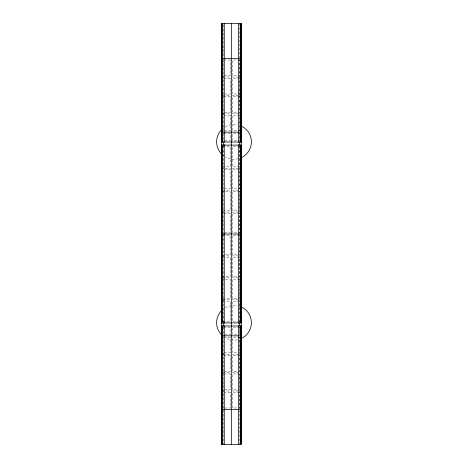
<?xml version="1.0" encoding="UTF-8"?>
<svg xmlns="http://www.w3.org/2000/svg" width="468" height="468" viewBox="0 0 468 468"><rect width="100%" height="100%" fill="white"/><g stroke="black" fill="none" stroke-linecap="round" stroke-linejoin="round"><path stroke-width="0.35" stroke-dasharray="2.34 1.75" d="M221.797 47.549L223.271 47.549M221.797 76.448L223.271 76.448M239.37 76.448L240.839 76.448M222.768 77.021L230.607 77.021M232.029 77.021L239.868 77.021M239.37 77.507L240.839 77.507M239.37 82.871L240.839 82.871M239.37 90.423L240.839 90.423M239.37 94.864L240.839 94.864M221.797 94.981L223.271 94.981M239.37 94.981L240.839 94.981M222.768 95.402L231.321 95.402M232.029 95.402L239.868 95.402M239.37 95.911L240.839 95.911M221.797 96.034L223.271 96.034M239.37 101.375L240.839 101.375M221.797 108.845L223.271 108.845M221.797 113.361L223.271 113.361M222.768 113.777L230.607 113.777M232.029 113.777L239.868 113.777M221.797 114.414L223.271 114.414M222.903 146.49L230.215 146.49L230.215 166.86L222.903 166.86L222.903 146.32M239.733 146.49L232.426 146.49L232.426 166.86L239.733 166.86L239.733 146.32M221.797 151.082L223.271 151.082M239.37 151.082L240.839 151.082M221.341 168.24L230.607 168.24M232.029 168.24L241.295 168.24M239.37 168.702L240.839 168.702M224.195 169.556L230.268 169.556L230.268 188.844L224.195 188.844M239.37 184.544L240.839 184.544M222.768 190.16L230.607 190.16M232.029 190.16L239.868 190.16M222.85 191.476L224.868 191.476M225.547 191.476L230.268 191.476L230.268 210.764L225.547 210.764M239.37 206.464L240.839 206.464M222.85 210.764L224.868 210.764M239.37 211.688L240.839 211.688M222.768 212.08L231.321 212.08M232.029 212.08L239.868 212.08M224.195 213.396L230.268 213.396L230.268 232.684L224.195 232.684M222.85 235.316L230.268 235.316L230.268 254.604L224.195 254.604M221.797 239.616L223.271 239.616M221.797 255.458L223.271 255.458M222.768 255.92L230.607 255.92M232.029 255.92L239.868 255.92M221.797 256.312L223.271 256.312M222.85 257.236L230.268 257.236L230.268 276.524L222.85 276.524M221.797 273.084L223.271 273.084M221.797 277.378L223.271 277.378M222.768 277.84L230.607 277.84M232.029 277.84L239.868 277.84M221.797 278.232L223.271 278.232M239.37 278.232L240.839 278.232M222.85 279.156L224.868 279.156M225.547 279.156L230.268 279.156L230.268 298.444L225.547 298.444M221.797 283.456L223.271 283.456M221.797 295.004L223.271 295.004M222.85 298.444L224.868 298.444M221.797 299.298L223.271 299.298M239.37 299.298L240.839 299.298M222.768 299.76L230.607 299.76M232.029 299.76L239.868 299.76M221.797 300.152L223.271 300.152M221.797 316.918L223.271 316.918M221.797 321.218L223.271 321.218M222.903 321.51L230.215 321.51L230.215 301.14L222.903 301.14L222.903 321.68M239.733 321.51L232.426 321.51L232.426 301.14L239.733 301.14L239.733 321.68M221.797 327.98L223.271 327.98M221.797 340.774L223.271 340.774M239.37 340.774L240.839 340.774M221.797 353.586L223.271 353.586M221.797 353.714L223.271 353.714M239.37 353.714L240.839 353.714M222.768 354.223L230.607 354.223M232.029 354.223L241.295 354.223M221.797 354.756L223.271 354.756M221.797 371.966L223.271 371.966M222.768 372.598L230.607 372.598M232.029 372.598L239.868 372.598M221.797 373.136L223.271 373.136M239.37 377.577L240.839 377.577M221.797 385.129L223.271 385.129M221.797 390.493L223.271 390.493M239.37 390.493L240.839 390.493M222.768 390.979L230.607 390.979M232.029 390.979L239.868 390.979M239.37 23.4L239.37 58.02M239.37 59.126L239.37 131.596M239.37 132.619L239.37 140.886M239.37 145.981L239.37 234M239.37 234.392L239.37 322.019M239.37 327.114L239.37 335.38M239.37 337.106L239.37 408.874M239.37 409.98L239.37 444.6M223.271 24.839L223.271 58.02M223.271 59.372L223.271 140.886M223.271 145.981L223.271 233.608M223.271 234.392L223.271 322.019M223.271 327.114L223.271 335.843M223.271 336.404L223.271 409.36M223.271 409.98L223.271 444.6M238.504 158.658A17.392 17.392 0 0 1 225.301 156.92M223.675 155.85A17.392 17.392 0 0 1 221.703 154.153M222.651 128.677A17.392 17.392 0 0 1 224.751 127.126M225.301 126.793A17.392 17.392 0 0 1 237.241 124.769M237.241 339.832A17.392 17.392 0 0 1 225.301 337.802M221.703 310.442A17.392 17.392 0 0 1 223.675 308.745M225.301 307.675A17.392 17.392 0 0 1 237.241 305.651M238.504 305.937A17.392 17.392 0 0 1 239.739 306.324M230.215 60.021L222.903 60.009L222.903 75.641L230.215 75.623L230.215 60.009M239.733 60.021L232.426 60.009L232.426 75.641L239.733 75.623L239.733 60.009M230.215 78.402L222.903 78.384L222.903 94.021L230.215 94.021L230.215 78.384M239.733 78.384L232.426 78.402L232.426 94.021L239.733 94.021L239.733 78.384M230.215 96.765L222.903 96.782L222.903 112.396L230.215 112.396L230.215 96.765M239.733 96.782L232.426 96.765L232.426 112.396L239.733 112.384L239.733 96.765M230.215 115.157L222.903 115.146L222.903 130.777L230.215 130.759L230.215 115.146M239.733 115.146L232.426 115.157L232.426 130.777L239.733 130.759L239.733 115.146M230.215 133.538L222.903 133.538L222.903 140.628L230.215 140.628L230.215 133.538M239.733 133.538L232.426 133.538L232.426 140.628L239.733 140.628L239.733 133.538M239.791 169.556L232.368 169.556L232.368 188.844L239.791 188.844L239.791 169.556M239.791 191.476L232.368 191.476L232.368 210.764L239.791 210.764L239.791 191.476M239.791 213.396L232.368 213.396L232.368 232.684L239.791 232.684L239.791 213.396M239.791 235.316L232.368 235.316L232.368 254.604L239.791 254.604L239.791 235.316M239.791 257.236L232.368 257.236L232.368 276.524L239.791 276.524L239.791 257.236M239.791 279.156L232.368 279.156L232.368 298.444L239.791 298.444L239.791 279.156M230.215 327.372L222.903 327.372L222.903 334.462L230.215 334.462L230.215 327.372M239.733 327.372L232.426 327.372L232.426 334.462L239.733 334.462L239.733 327.372M230.215 337.223L222.903 337.241L222.903 352.854L230.215 352.843L230.215 337.223M239.733 337.241L232.426 337.223L232.426 352.854L239.733 352.843L239.733 337.223M230.215 355.616L222.903 355.604L222.903 371.235L230.215 371.218L230.215 355.604M239.733 355.604L232.426 355.616L232.426 371.235L239.733 371.218L239.733 355.604M230.215 373.979L222.903 373.996L222.903 389.616L230.215 389.598L230.215 373.979M239.733 373.979L232.426 373.996L232.426 389.616L239.733 389.598L239.733 373.979M230.215 392.377L222.903 392.36L222.903 407.991L230.215 407.991L230.215 392.36M239.733 392.377L232.426 392.36L232.426 407.991L239.733 407.991L239.733 392.36"/><path stroke-width="0.7" d="M221.341 24.506L221.879 24.506L221.879 23.4M241.295 24.506L240.757 24.506L240.757 23.4M221.341 58.635L241.295 58.635M221.341 77.021L221.797 77.021M221.341 95.402L221.797 95.402M221.341 95.577L221.797 95.577M221.341 113.777L221.797 113.777M221.341 113.958L221.797 113.958M221.341 132.151L241.295 132.157M221.341 140.482L222.177 140.482M240.458 140.482L241.295 140.482M221.341 142.009L241.295 142.009M221.341 145.109L241.295 145.109M221.341 146.32L222.177 146.32M240.458 146.32L241.295 146.32M221.341 168.24L221.797 168.24M221.341 190.16L221.797 190.16M221.341 212.08L221.797 212.08M221.341 234L241.295 234M221.341 255.92L221.797 255.92M221.341 277.84L221.797 277.84M221.341 299.76L221.797 299.76M221.341 321.68L222.177 321.68M240.458 321.68L241.295 321.68M221.341 322.891L241.295 322.891M221.341 325.991L241.295 325.991M221.341 327.518L222.177 327.518M240.458 327.518L241.295 327.518M221.341 335.843L241.295 335.843M221.341 354.042L221.797 354.042M221.341 354.223L221.797 354.223M221.341 372.423L221.797 372.423M221.341 372.598L221.797 372.598M221.341 390.979L221.797 390.979M221.341 409.36L241.295 409.365M221.341 443.494L221.879 443.494L221.879 444.6M241.295 443.494L240.757 443.494L240.757 444.6M241.131 24.506L241.131 142.009M241.131 145.109L241.131 322.891M241.131 325.991L241.131 443.494M240.634 23.4L240.634 142.009M240.634 145.109L240.634 322.891M240.634 325.991L240.634 444.6M240.458 23.4L240.458 142.009M240.458 145.109L240.458 322.891M240.458 325.991L240.458 444.6M239.37 142.009L239.37 145.109M239.37 322.891L239.37 325.991M238.37 23.4L238.37 142.342M238.37 144.524L238.37 323.476M238.37 325.658L238.37 444.6M231.321 23.4L231.321 444.6M224.266 23.4L224.266 142.342M224.266 144.524L224.266 323.476M224.266 325.658L224.266 444.6M223.271 142.009L223.271 145.109M223.271 322.891L223.271 325.991M222.177 23.4L222.177 142.009M222.177 145.109L222.177 322.891M222.177 325.991L222.177 444.6M222.002 23.4L222.002 142.009M222.002 145.109L222.002 322.891M222.002 325.991L222.002 444.6M221.504 24.506L221.504 142.009M221.504 145.109L221.504 322.891M221.504 325.991L221.504 443.494M241.552 126.184A17.392 17.392 0 0 1 241.552 157.523M221.703 154.153A17.392 17.392 0 0 1 221.703 129.56M241.552 307.072A17.392 17.392 0 0 1 241.552 338.411M221.703 335.041A17.392 17.392 0 0 1 221.703 310.442M241.295 23.4L221.341 23.4L221.341 444.6L241.295 444.6L241.295 23.4"/></g></svg>
